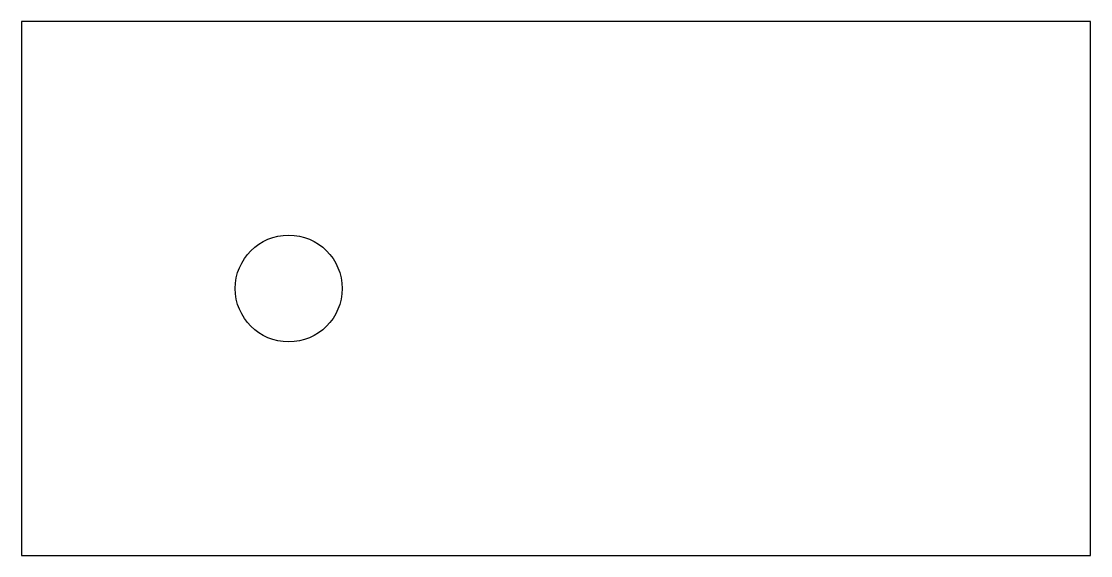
# Model space of a CAD drawing. Header units: millimetres. Extents: x 0 to 200, y 0 to 100.
import ezdxf

# ---------------------------------------------------------------- set-up
doc = ezdxf.new("R2010")
doc.units = ezdxf.units.MM
doc.layers.get('0').update_dxf_attribs({"linetype": 'CONTINUOUS'})
doc.layers.add('WALLS', color=1, linetype='CONTINUOUS')

msp = doc.modelspace()

# ---------------------------------------------------------------- linework, layer by layer
msp.add_circle((50, 50), 10)
at = {"layer": 'WALLS'}
for p, q in [((200, 100), (0, 100)), ((0, 100), (0, 0)), ((200, 0), (200, 100)), ((0, 0), (200, 0))]:
    msp.add_line(p, q, dxfattribs=at)

doc.saveas('drawing.dxf')
